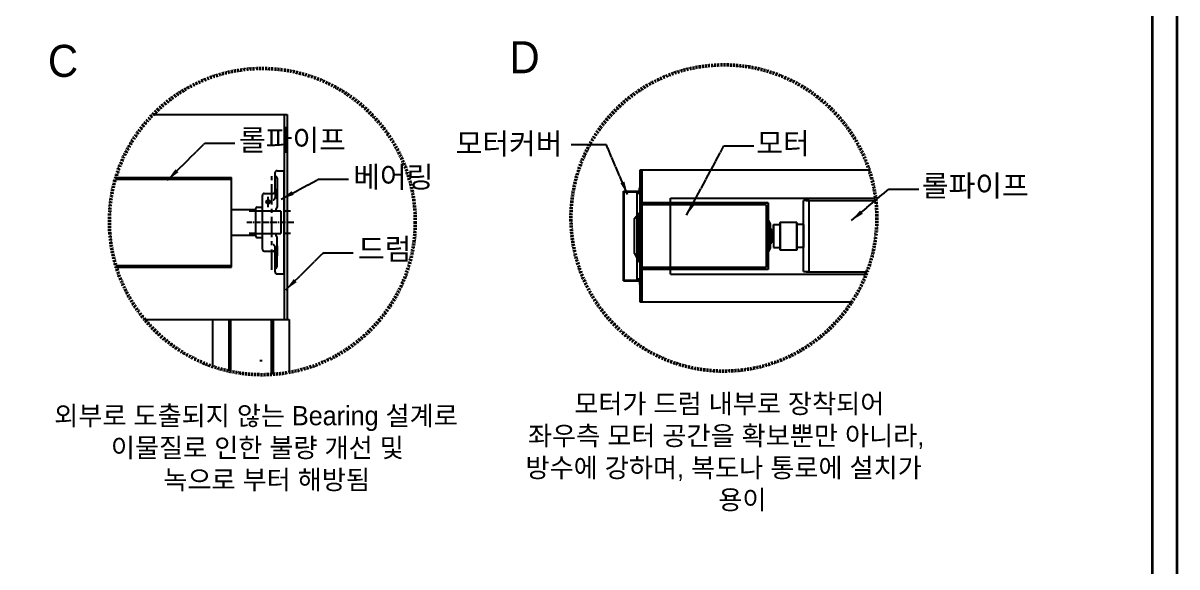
# Model space of a CAD drawing. Header units: millimetres. Extents: x 150937 to 394412, y 327166 to 584759.
# Drawn here: x 299565 to 306612, y 439372 to 442691 of the extents above; entities that cross this region are included whole.
import ezdxf

# ---------------------------------------------------------------- set-up
doc = ezdxf.new("R2010")
doc.units = ezdxf.units.MM
for name, pattern in [('CEN', [62, 60, -1, 0, -1]), ('CENTER', [50.8, 31.75, -6.35, 6.35, -6.35]), ('HIDDENX2', [19.05, 12.7, -6.35])]:
    doc.linetypes.add(name, pattern=pattern)
doc.layers.add('205', color=7, linetype='Continuous')
for name, color, linetype, lineweight in [('2문자(명칭)', 7, 'Continuous', 20), ('4윤곽선', 5, 'Continuous', 70), ('지시선', 1, 'CEN', 20), ('지시선문자', 40, 'Continuous', 20), ('확대선', 1, 'HIDDENX2', 50)]:
    doc.layers.add(name, color=color, linetype=linetype, lineweight=lineweight)
doc.styles.add('ROMANS', font='romans.shx')
doc.styles.get("Standard").update_dxf_attribs({"font": 'arial.ttf'})
doc.styles.add('돋움', font='')
doc.styles.get('돋움').set_extended_font_data('Dotum')
doc.dimstyles.new('1004', dxfattribs={"dimscale": 50, "dimtxt": 1.8, "dimasz": 1.6, "dimexe": 1.25, "dimexo": 1, "dimtad": 1, "dimtxsty": 'ROMANS', "dimcen": 2.5, "dimclrd": 94, "dimclre": 94, "dimclrt": 151, "dimadec": 0, "dimazin": 0, "dimtfac": 1, "dimtix": 1, "dimtmove": 0, "dimatfit": 3, "dimfxl": 0, "dimarcsym": 0})

# ---------------------------------------------------------------- blocks, each defined once
blk = doc.blocks.new('ss')
at = {"layer": '205'}
for p, q in [((19689.8, 1863.9), (19528.8, 1863.9)), ((19528.8, 1852.9), (19528.8, 1863.9)), ((19689.8, 1852.9), (19689.8, 1863.9)), ((19561.3, 1849.9), (19531.8, 1849.9)), ((19540.2, 1852.9), (19585.9, 1852.9)), ((19572.5, 1852.9), (19557.2, 1852.9)), ((19561.3, 1849.9), (19571.3, 1849.9)), ((19564.3, 1832.9), (19564.3, 1846.9)), ((19678.3, 1852.9), (19632.7, 1852.9)), ((19646.1, 1852.9), (19661.4, 1852.9)), ((19657.5, 1849.9), (19647.5, 1849.9)), ((19654.3, 1832.9), (19654.3, 1846.9)), ((19686.8, 1849.9), (19657.3, 1849.9)), ((19651.3, 1829.9), (19567.3, 1829.9)), ((19585.5, 1821.5), (19585.5, 1829.9)), ((19633, 1821.5), (19633, 1829.9)), ((19631, 1819.5), (19587.5, 1819.5))]:
    blk.add_line(p, q, dxfattribs=at)
at = {"layer": '205', "color": 7, "linetype": 'Continuous'}
for p, q in [((19591.9, 1873.9), (19591.9, 1863.9)), ((19626.9, 1873.9), (19626.9, 1863.9)), ((19591.9, 1819.5), (19591.9, 1809.5)), ((19626.9, 1819.5), (19626.9, 1809.5))]:
    blk.add_line(p, q, dxfattribs=at)
at = {"layer": '205', "color": 1, "linetype": 'CENTER'}
for p, q in [((19683.3, 1844.9), (19535.3, 1844.9)), ((19585.5, 1839.1), (19569.5, 1839.1))]:
    blk.add_line(p, q, dxfattribs=at)
at = {"layer": '205'}
blk.add_circle((19577.5, 1839.1), 3, dxfattribs=at)
for centre, radius, start, end in [((19531.8, 1852.9), 3, 180, 270), ((19540.2, 1849.9), 3, 90, 180), ((19561.3, 1846.9), 3, 0, 90), ((19571.3, 1846.9), 3, 0, 90), ((19577.9, 1839.1), 3, 94.6253, 265.3747), ((19578.5, 1839.1), 3, 99.9059, 260.0941), ((19578.9, 1839.1), 3, 103.6826, 256.3174), ((19585.9, 1849.9), 3, 0, 90), ((19632.7, 1849.9), 3, 90, 180), ((19647.5, 1846.9), 3, 90, 180), ((19657.3, 1846.9), 3, 90, 180), ((19678.3, 1849.9), 3, 0, 90), ((19686.8, 1852.9), 3, 270, 0), ((19567.3, 1832.9), 3, 180, 270), ((19587.5, 1821.5), 2, 180, 270), ((19631, 1821.5), 2, 270, 0), ((19651.3, 1832.9), 3, 270, 0)]:
    blk.add_arc(centre, radius, start, end, dxfattribs=at)
blk = doc.blocks.new('C-2 BASE')
at = {"linetype": 'ByBlock'}
for p, q in [((14645.99, 6682.719), (15466.858, 6682.719)), ((15447.313, 6682.719), (15447.313, 5433.217)), ((15466.858, 6682.719), (15466.858, 5433.217)), ((14416.675, 6289.129), (15126.782, 6289.129)), ((14419.556, 6298.901), (15126.782, 6298.901)), ((15126.782, 5751.654), (15126.782, 6298.901)), ((15126.782, 6103.456), (15273.757, 6103.456)), ((15126.782, 5947.099), (15273.757, 5947.099)), ((14419.336, 5761.426), (15126.782, 5761.426)), ((14422.325, 5751.654), (15126.782, 5751.654)), ((14595.24, 5433.217), (15478.584, 5433.217)), ((15009.038, 5433.217), (15009.038, 5146.791)), ((15108.591, 5433.217), (15108.591, 5118.451)), ((15120.208, 5433.217), (15120.208, 5115.907)), ((15368.026, 5433.217), (15368.026, 5097.093)), ((15379.52, 5433.217), (15379.52, 5097.827)), ((15478.584, 5433.217), (15478.584, 5110.114))]:
    blk.add_line(p, q, dxfattribs=at)
for p, q in [((17620.553, 6344.009), (17620.553, 5539.209)), ((17620.553, 6344.009), (17631.278, 6344.009)), ((19020.629, 6344.009), (17620.553, 6344.009)), ((17631.278, 6344.009), (17631.278, 5539.209)), ((18966.085, 6344.009), (17631.278, 6344.009)), ((17520.596, 5668.122), (17520.596, 6215.097)), ((17520.596, 6215.097), (17617.121, 6215.097)), ((17524.028, 5671.554), (17524.028, 6211.665)), ((17524.028, 6211.665), (17620.553, 6211.665)), ((17603.393, 5678.847), (17603.393, 6204.372)), ((17603.393, 6204.372), (17620.553, 6204.372)), ((17617.121, 6215.097), (17617.121, 6236.547)), ((17617.121, 6236.547), (17620.553, 6236.547)), ((17620.553, 6211.665), (17620.553, 6236.547)), ((17620.553, 6211.665), (17620.553, 5815.233)), ((17620.553, 6204.372), (17620.553, 5678.847)), ((17620.553, 6145.384), (18403.478, 6145.384)), ((18403.478, 6145.384), (17620.553, 6145.384)), ((18390.608, 6132.514), (17620.553, 6132.514)), ((17807.168, 6173.269), (19007.445, 6173.269)), ((17807.168, 6173.269), (19007.445, 6173.269)), ((17807.168, 6173.269), (19007.445, 6173.269)), ((17807.168, 6173.269), (19059.556, 6173.269)), ((17807.168, 5709.949), (17807.168, 6173.269)), ((18390.608, 6132.514), (18390.608, 5750.704)), ((18403.478, 6145.384), (18403.478, 5737.834)), ((18619.479, 5725.05), (18619.479, 6158.34)), ((18653.799, 6158.34), (18619.479, 6158.34)), ((18636.639, 6159.327), (19009.268, 6159.327)), ((18636.639, 6159.327), (19009.268, 6159.327)), ((18636.639, 6159.327), (19009.268, 6159.327)), ((18636.639, 6159.327), (19061.277, 6159.327)), ((18636.639, 6159.327), (18636.639, 6158.34)), ((18653.799, 5725.05), (18653.799, 6158.34)), ((15427.768, 6093.684), (15273.757, 6093.684)), ((15427.768, 6093.684), (15427.769, 5956.872)), ((15447.313, 6093.684), (15447.313, 5956.872)), ((17586.233, 6048.924), (17616.263, 6083.265)), ((17616.263, 5782.965), (17616.263, 6083.244)), ((18390.608, 6113.274), (18390.608, 5770.095)), ((17586.233, 5834.445), (17586.233, 6048.924)), ((18399.188, 6059.649), (18390.608, 6059.649)), ((18399.188, 6059.649), (18399.188, 5823.72)), ((18399.188, 6048.924), (18416.348, 6015.483)), ((18416.348, 6015.483), (18416.348, 5867.735)), ((18435.653, 6012.48), (18477.051, 6012.48)), ((18435.653, 6012.48), (18477.051, 6012.48)), ((18435.653, 6012.48), (18435.653, 5870.91)), ((18435.653, 6012.48), (18435.653, 5870.91)), ((18435.653, 5941.695), (18435.653, 6010.565)), ((18477.051, 5858.04), (18477.051, 6025.35)), ((18546.978, 6025.35), (18477.051, 6025.35)), ((18550.839, 6025.35), (18546.978, 6025.35)), ((18578.081, 6025.35), (18550.839, 6025.35)), ((18578.081, 6025.35), (18578.081, 5858.04)), ((18619.479, 6012.48), (18578.081, 6012.48)), ((18619.479, 6012.48), (18619.479, 5870.91)), ((15273.757, 5956.927), (15427.769, 5956.872)), ((18416.348, 5982.429), (18416.348, 5900.94)), ((18424.928, 5982.429), (18416.348, 5982.429)), ((18424.928, 5982.429), (18424.928, 5900.94)), ((18424.928, 5979.962), (18424.928, 5976.873)), ((18424.928, 5941.695), (18435.653, 5941.695)), ((18429.218, 5975.672), (18435.653, 5975.672)), ((18416.348, 5867.864), (18399.188, 5834.445)), ((18416.348, 5900.94), (18424.928, 5900.94)), ((18429.218, 5907.697), (18435.653, 5907.697)), ((18435.653, 5870.91), (18477.051, 5870.91)), ((18477.051, 5858.04), (18504.293, 5858.04)), ((18508.154, 5858.04), (18578.081, 5858.04)), ((18619.479, 5870.91), (18578.081, 5870.91)), ((18619.479, 5870.91), (18578.081, 5870.91)), ((17586.233, 5834.445), (17616.263, 5782.965)), ((18390.608, 5823.72), (18399.188, 5823.72)), ((18390.608, 5750.704), (17620.553, 5750.704)), ((18403.478, 5737.834), (17620.553, 5737.834)), ((17807.168, 5709.949), (18946.909, 5709.949)), ((17807.168, 5709.949), (18946.909, 5709.949)), ((17807.168, 5709.949), (18946.909, 5709.949)), ((17807.168, 5709.949), (19002.656, 5709.949)), ((18619.479, 5725.05), (18653.799, 5725.05)), ((18636.639, 5723.892), (18636.639, 5725.05)), ((18636.639, 5723.892), (18952.628, 5723.892)), ((18636.639, 5723.892), (18952.628, 5723.892)), ((18636.639, 5723.892), (18952.628, 5723.892)), ((18636.639, 5723.892), (19008.011, 5723.892)), ((17520.596, 5668.122), (17617.121, 5668.122)), ((17524.028, 5671.554), (17620.553, 5671.554)), ((17620.553, 5678.847), (17603.393, 5678.847)), ((17617.121, 5668.122), (17617.121, 5646.672)), ((17617.121, 5646.672), (17620.553, 5646.672)), ((17620.553, 5671.554), (17620.553, 5646.672)), ((17620.553, 5539.209), (17631.278, 5539.209)), ((17620.553, 5539.209), (18914.248, 5539.209)), ((17631.278, 5539.209), (18914.248, 5539.209)), ((15312.684, 5179.77), (15298.025, 5179.77))]:
    blk.add_line(p, q)
blk.add_lwpolyline([(18578.081, 6025.35), (18477.051, 6025.35), (18477.051, 5858.04), (18578.081, 5858.04)], close=True)
for centre, start, end in [((18429.218, 5979.962), 180, 270), ((18429.218, 5903.407), 90, 180)]:
    blk.add_arc(centre, 4.29, start, end)
at = {"layer": '205', "linetype": 'CENTER'}
blk.add_line((15505.947, 6025.278), (15215.124, 6025.278), dxfattribs=at)
at = {"layer": '4윤곽선', "lineweight": 35}
blk.add_line((20750, 250), (20750, 14600), dxfattribs=at)
blk.add_lwpolyline([(20900, 100), (100, 100), (100, 14750), (20900, 14750)], close=True, dxfattribs=at)
at = {"layer": '확대선'}
for centre in [(18133.221, 6051.878), (15314.215, 6029.797)]:
    blk.add_circle(centre, 934.255, dxfattribs=at)
at = {"xscale": 3.908912977865992, "yscale": 3.908912977865992, "zscale": 3.908912977865992, "rotation": 270}
blk.add_blockref('ss', (8161.3, 82676.652), dxfattribs=at)
at = {"char_height": 195.44565, "attachment_point": 1}
for s, insert in [('{\\fGulim|b0|i0|c129|p50;D}', (16823.514, 7130.758)), ('{\\fGulim|b0|i0|c129|p50;C}', (14004.508, 7108.676))]:
    blk.add_mtext_dynamic_manual_height_columns(s, width=2685.01895, gutter_width=12.5, heights=[0], dxfattribs=dict(at, insert=insert))
at = {"layer": '2문자(명칭)', "char_height": 117.26739, "attachment_point": 1}
for s, insert in [('\\pi325.35837;{\\fGulim|b0|i0|c129|p50;모터가 드럼 내부로 장착되어\\P\\pi0; 좌우측 모터 공간을 확보뿐만 아니라, \\H1.4012x; \\H0.71365x;\\P\\pi27.58364;방수에 강하며, 복도나 통로에 설치가 \\H1.2702x; \\H0.7873x;\\P\\pi1204.68789;용이\\H1.3125x; }', (16893.866, 4977.362)), ('\\pi5.33332;{\\fGulim|b0|i0|c129|p50;외부로 도출되지 않는 Bearing 설계로 \\P\\pi351.43864;이물질로 인한 불량 개선 및 \\H1.4026x; \\H0.71297x;\\P\\pi671.76624;녹으로 부터 해방됨\\H1.2671x; }', (14037.711, 4904.06))]:
    blk.add_mtext_dynamic_manual_height_columns(s, width=2685.01895, gutter_width=12.5, heights=[0], dxfattribs=dict(at, insert=insert))
at = {"layer": '지시선문자', "char_height": 130, "attachment_point": 1, "style": '돋움'}
for s, insert, width in [('롤파이프', (15172.114, 6593.369), 701.52403), ('모터', (18331.184, 6572.93), 645.57203), ('베어링', (15869.286, 6367.644), 645.57203), ('롤파이프', (19342.343, 6314.047), 824.82026), ('드럼', (15898.58, 5927.906), 645.57203)]:
    blk.add_mtext(s, dxfattribs=dict(at, insert=insert, width=width))
at = {"layer": '지시선문자', "insert": (16494.825, 6571.107), "char_height": 130, "attachment_point": 1, "style": '돋움'}
blk.add_mtext('모터커버', dxfattribs=at)
at = {"layer": '지시선'}
for points in [[(14735.484, 6283.493), (14963.455, 6508.73), (15146.333, 6508.73)], [(17544.677, 6195.388), (17415.425, 6499.111), (17201.097, 6499.111)], [(17905.625, 6068.489), (18133.596, 6491.438), (18316.474, 6491.438)], [(15429.334, 6166.754), (15657.305, 6288.891), (15840.183, 6288.891)], [(18911.966, 6035.917), (19139.937, 6228.522), (19322.815, 6228.522)], [(15458.139, 5613.687), (15686.11, 5838.924), (15868.988, 5838.924)]]:
    blk.add_leader(points, dimstyle='1004', override={"dimgap": 0.625, "dimtad": 0}, dxfattribs=at)

msp = doc.modelspace()

# ---------------------------------------------------------------- block references
msp.add_blockref('C-2 BASE', (285711.834, 435449.659))

doc.saveas('drawing.dxf')
